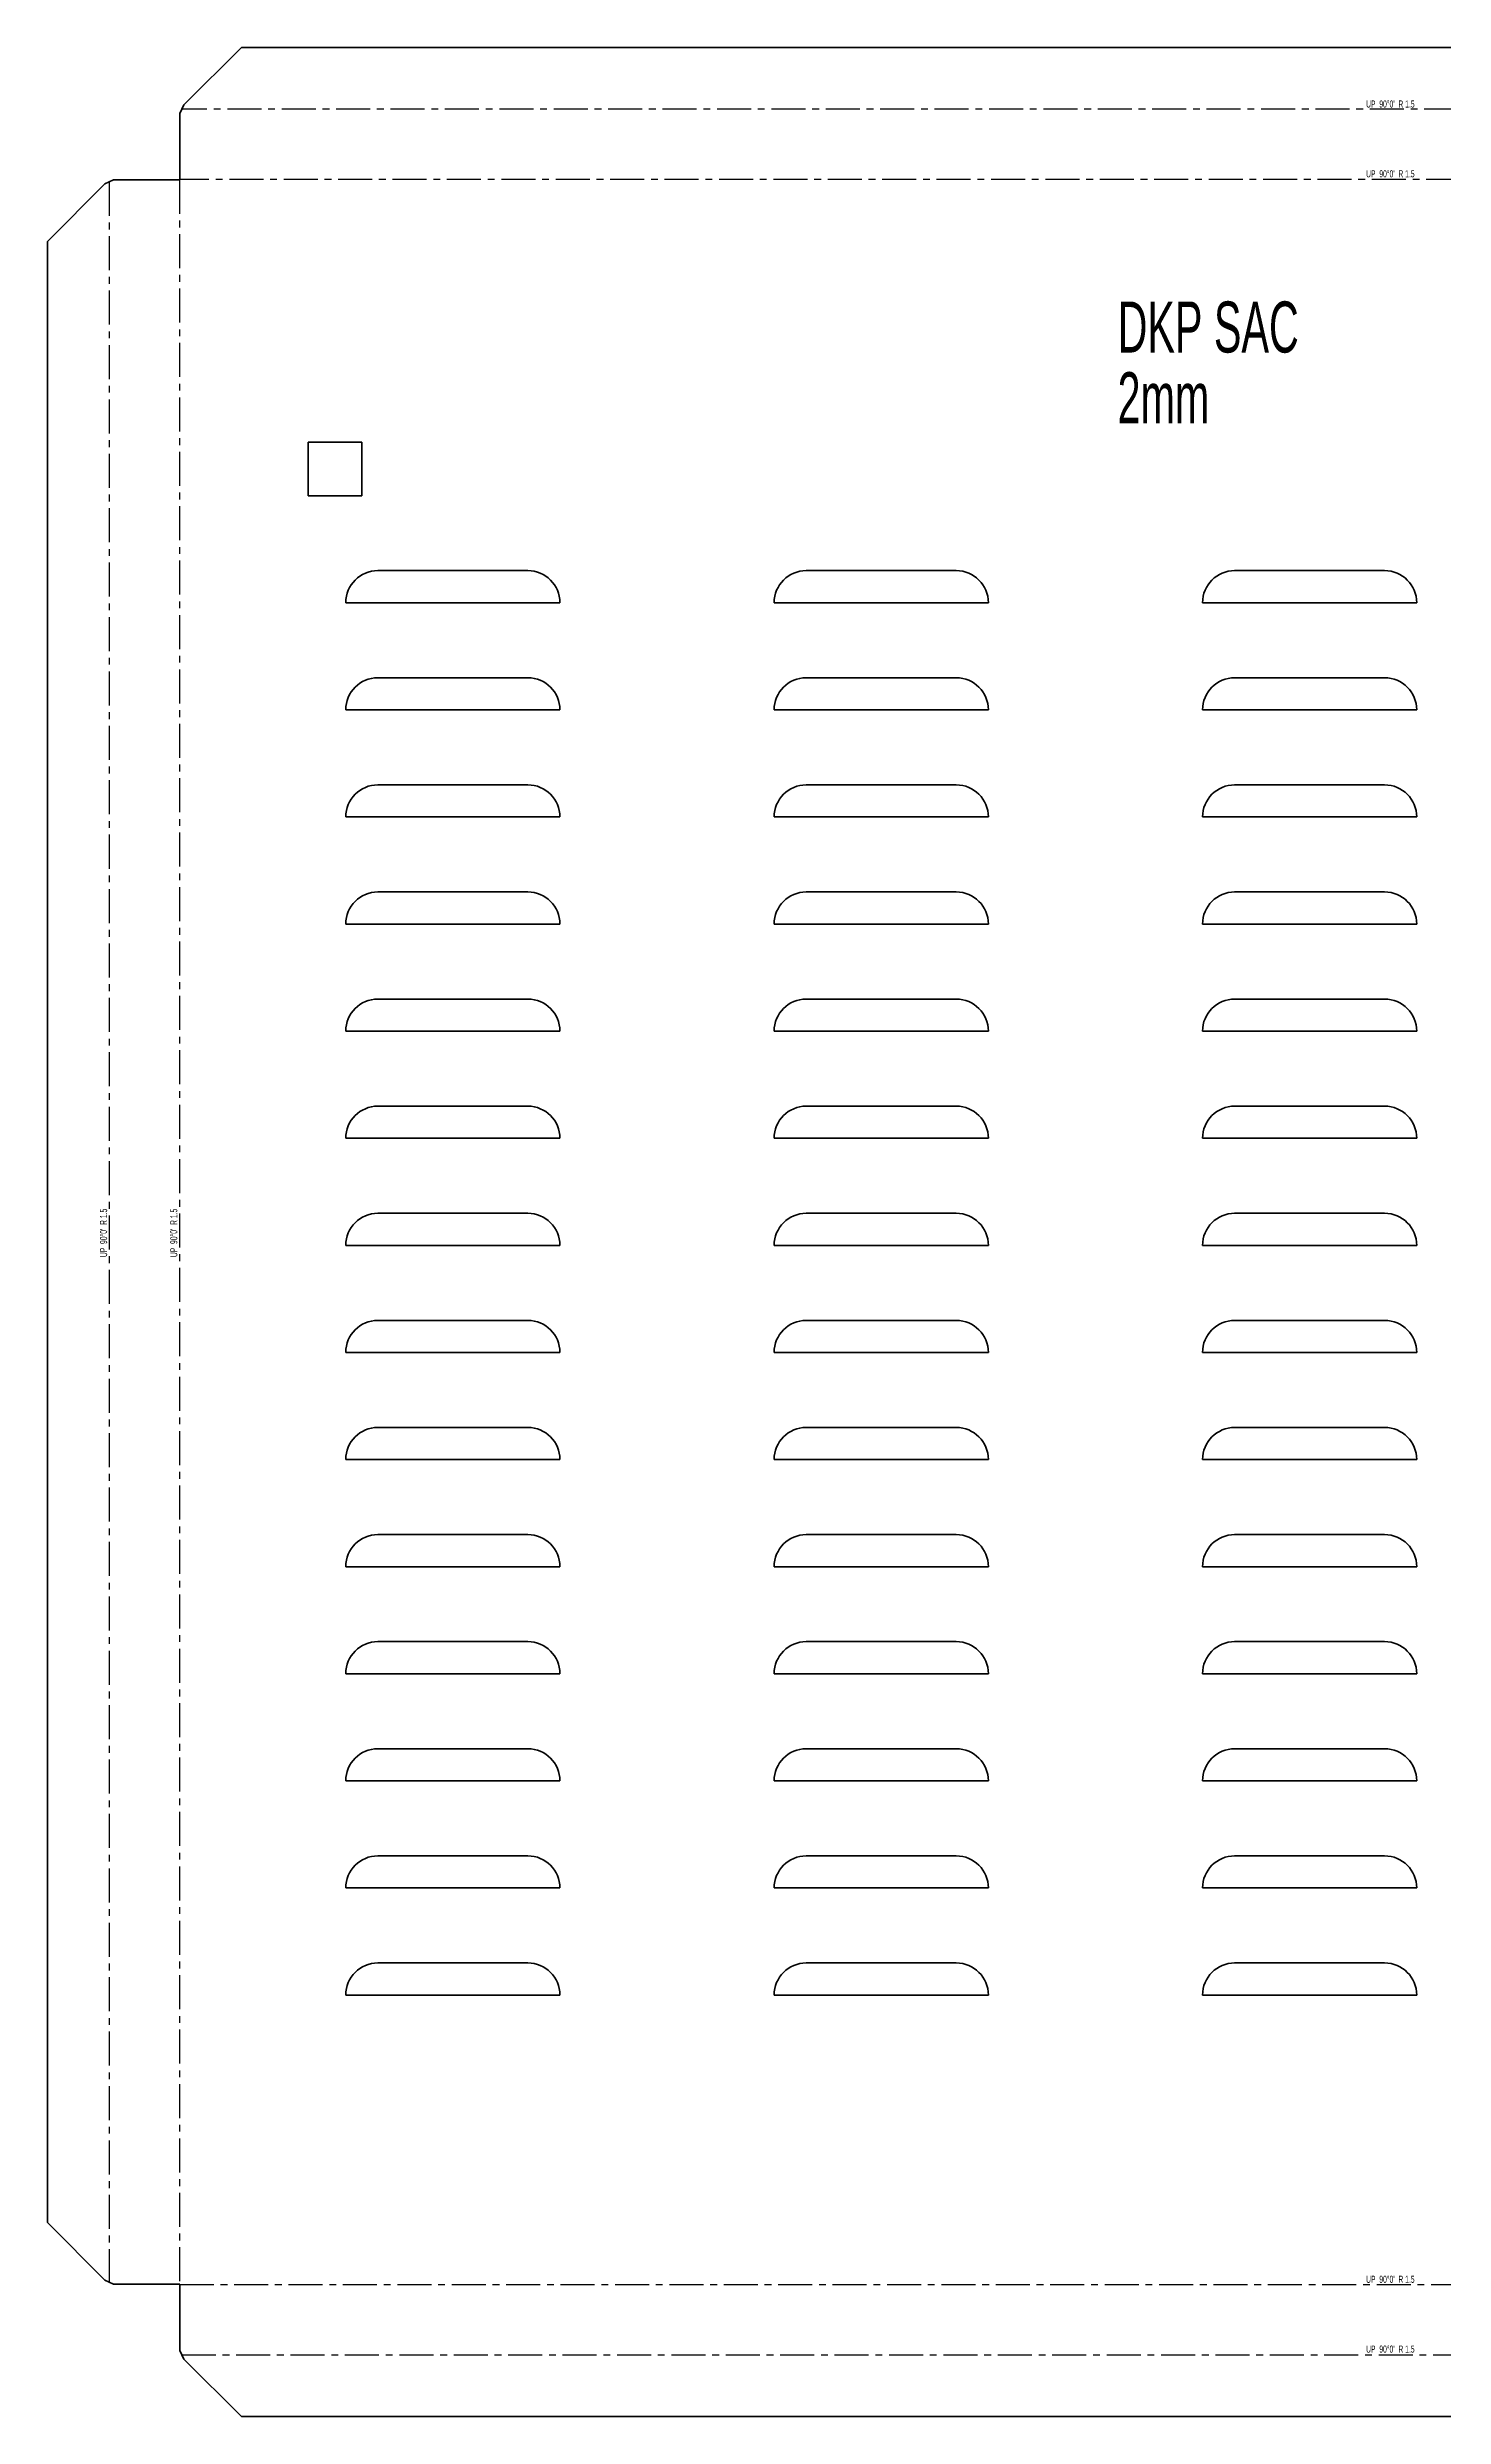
# Model space of a CAD drawing. Header units: millimetres. Extents: x -1063 to -59, y -348 to 537.
# Drawn here: x -1063 to -542, y -348 to 537 of the extents above; entities that cross this region are included whole.
import ezdxf

# ---------------------------------------------------------------- set-up
doc = ezdxf.new("R2010")
doc.units = ezdxf.units.MM
doc.linetypes.add('CENTERX2', pattern=[20.32, 12.7, -2.54, 2.54, -2.54])
doc.styles.add('SLDTEXTSTYLE0', font='TXT', dxfattribs={"width": 0.572187})
doc.styles.add('SLDTEXTSTYLE1', font='TXT', dxfattribs={"width": 0.605})

# ---------------------------------------------------------------- blocks, each defined once
blk = doc.blocks.new('SW_NOTE_0')
at = {"color": 0, "linetype": 'Continuous', "lineweight": 0, "char_height": 19.05, "attachment_point": 1, "style": 'SLDTEXTSTYLE1'}
for s, insert in [('DKP SAC', (0, 24.56)), ('2mm', (0, -1.84))]:
    blk.add_mtext(s, dxfattribs=dict(at, insert=insert))

msp = doc.modelspace()

# ---------------------------------------------------------------- linework, layer by layer
at = {"color": 7, "linetype": 'Continuous', "lineweight": 35}
for p, q in [((-990.57, 537.25), (-1012.07, 515.75)), ((-990.57, 537.25), (-131.59, 537.25)), ((-1013.57, 512.53), (-1012.07, 515.75)), ((-1013.57, 487.8), (-1013.57, 512.53)), ((-1041.51, 486.3), (-1038.3, 487.8)), ((-1013.57, 487.8), (-1038.3, 487.8)), ((-1041.51, 486.3), (-1063.01, 464.8)), ((-1063.01, -275.18), (-1063.01, 464.8)), ((-965.58, 389.81), (-965.58, 369.81)), ((-945.58, 389.81), (-965.58, 389.81)), ((-945.58, 369.81), (-945.58, 389.81)), ((-965.58, 369.81), (-945.58, 369.81)), ((-883.58, 341.81), (-939.58, 341.81)), ((-723.58, 341.81), (-779.58, 341.81)), ((-563.58, 341.81), (-619.58, 341.81)), ((-951.58, 329.81), (-871.58, 329.81)), ((-791.58, 329.81), (-711.58, 329.81)), ((-631.58, 329.81), (-551.58, 329.81)), ((-883.58, 301.81), (-939.58, 301.81)), ((-723.58, 301.81), (-779.58, 301.81)), ((-563.58, 301.81), (-619.58, 301.81)), ((-951.58, 289.81), (-871.58, 289.81)), ((-791.58, 289.81), (-711.58, 289.81)), ((-631.58, 289.81), (-551.58, 289.81)), ((-883.58, 261.81), (-939.58, 261.81)), ((-723.58, 261.81), (-779.58, 261.81)), ((-563.58, 261.81), (-619.58, 261.81)), ((-951.58, 249.81), (-871.58, 249.81)), ((-791.58, 249.81), (-711.58, 249.81)), ((-631.58, 249.81), (-551.58, 249.81)), ((-883.58, 221.81), (-939.58, 221.81)), ((-723.58, 221.81), (-779.58, 221.81)), ((-563.58, 221.81), (-619.58, 221.81)), ((-951.58, 209.81), (-871.58, 209.81)), ((-791.58, 209.81), (-711.58, 209.81)), ((-631.58, 209.81), (-551.58, 209.81)), ((-883.58, 181.81), (-939.58, 181.81)), ((-723.58, 181.81), (-779.58, 181.81)), ((-563.58, 181.81), (-619.58, 181.81)), ((-951.58, 169.81), (-871.58, 169.81)), ((-791.58, 169.81), (-711.58, 169.81)), ((-631.58, 169.81), (-551.58, 169.81)), ((-883.58, 141.81), (-939.58, 141.81)), ((-723.58, 141.81), (-779.58, 141.81)), ((-563.58, 141.81), (-619.58, 141.81)), ((-951.58, 129.81), (-871.58, 129.81)), ((-791.58, 129.81), (-711.58, 129.81)), ((-631.58, 129.81), (-551.58, 129.81)), ((-883.58, 101.81), (-939.58, 101.81)), ((-723.58, 101.81), (-779.58, 101.81)), ((-563.58, 101.81), (-619.58, 101.81)), ((-951.58, 89.81), (-871.58, 89.81)), ((-791.58, 89.81), (-711.58, 89.81)), ((-631.58, 89.81), (-551.58, 89.81)), ((-883.58, 61.81), (-939.58, 61.81)), ((-723.58, 61.81), (-779.58, 61.81)), ((-563.58, 61.81), (-619.58, 61.81)), ((-951.58, 49.81), (-871.58, 49.81)), ((-791.58, 49.81), (-711.58, 49.81)), ((-631.58, 49.81), (-551.58, 49.81)), ((-883.58, 21.81), (-939.58, 21.81)), ((-723.58, 21.81), (-779.58, 21.81)), ((-563.58, 21.81), (-619.58, 21.81)), ((-951.58, 9.81), (-871.58, 9.81)), ((-791.58, 9.81), (-711.58, 9.81)), ((-631.58, 9.81), (-551.58, 9.81)), ((-883.58, -18.19), (-939.58, -18.19)), ((-723.58, -18.19), (-779.58, -18.19)), ((-563.58, -18.19), (-619.58, -18.19)), ((-951.58, -30.19), (-871.58, -30.19)), ((-791.58, -30.19), (-711.58, -30.19)), ((-631.58, -30.19), (-551.58, -30.19)), ((-883.58, -58.19), (-939.58, -58.19)), ((-723.58, -58.19), (-779.58, -58.19)), ((-563.58, -58.19), (-619.58, -58.19)), ((-951.58, -70.19), (-871.58, -70.19)), ((-791.58, -70.19), (-711.58, -70.19)), ((-631.58, -70.19), (-551.58, -70.19)), ((-883.58, -98.19), (-939.58, -98.19)), ((-723.58, -98.19), (-779.58, -98.19)), ((-563.58, -98.19), (-619.58, -98.19)), ((-951.58, -110.19), (-871.58, -110.19)), ((-791.58, -110.19), (-711.58, -110.19)), ((-631.58, -110.19), (-551.58, -110.19)), ((-883.58, -138.19), (-939.58, -138.19)), ((-723.58, -138.19), (-779.58, -138.19)), ((-563.58, -138.19), (-619.58, -138.19)), ((-951.58, -150.19), (-871.58, -150.19)), ((-791.58, -150.19), (-711.58, -150.19)), ((-631.58, -150.19), (-551.58, -150.19)), ((-883.58, -178.19), (-939.58, -178.19)), ((-723.58, -178.19), (-779.58, -178.19)), ((-563.58, -178.19), (-619.58, -178.19)), ((-951.58, -190.19), (-871.58, -190.19)), ((-791.58, -190.19), (-711.58, -190.19)), ((-631.58, -190.19), (-551.58, -190.19)), ((-1063.01, -275.18), (-1041.51, -296.68)), ((-1038.3, -298.18), (-1041.51, -296.68)), ((-1013.57, -298.18), (-1038.3, -298.18)), ((-1013.57, -298.18), (-1013.57, -322.91)), ((-1012.07, -326.12), (-1013.57, -322.91)), ((-1012.07, -326.12), (-990.57, -347.62)), ((-131.59, -347.62), (-990.57, -347.62))]:
    msp.add_line(p, q, dxfattribs=at)
at = {"color": 7, "linetype": 'CENTERX2'}
for p, q in [((-109.34, 514.14), (-1012.82, 514.14)), ((-1039.9, 487.05), (-1039.9, -297.43)), ((-1013.69, 487.8), (-1013.69, -298.18)), ((-108.59, 487.92), (-1013.57, 487.92)), ((-1013.57, -298.3), (-108.59, -298.3)), ((-1012.82, -324.51), (-109.34, -324.51))]:
    msp.add_line(p, q, dxfattribs=at)
at = {"color": 7, "linetype": 'Continuous', "lineweight": 35}
for centre, start, end in [((-939.58, 329.81), 90, 180), ((-883.58, 329.81), 0, 90), ((-779.58, 329.81), 90, 180), ((-723.58, 329.81), 0, 90), ((-619.58, 329.81), 90, 180), ((-563.58, 329.81), 0, 90), ((-939.58, 289.81), 90, 180), ((-883.58, 289.81), 0, 90), ((-779.58, 289.81), 90, 180), ((-723.58, 289.81), 0, 90), ((-619.58, 289.81), 90, 180), ((-563.58, 289.81), 0, 90), ((-939.58, 249.81), 90, 180), ((-883.58, 249.81), 0, 90), ((-779.58, 249.81), 90, 180), ((-723.58, 249.81), 0, 90), ((-619.58, 249.81), 90, 180), ((-563.58, 249.81), 0, 90), ((-939.58, 209.81), 90, 180), ((-883.58, 209.81), 0, 90), ((-779.58, 209.81), 90, 180), ((-723.58, 209.81), 0, 90), ((-619.58, 209.81), 90, 180), ((-563.58, 209.81), 0, 90), ((-939.58, 169.81), 90, 180), ((-883.58, 169.81), 0, 90), ((-779.58, 169.81), 90, 180), ((-723.58, 169.81), 0, 90), ((-619.58, 169.81), 90, 180), ((-563.58, 169.81), 0, 90), ((-939.58, 129.81), 90, 180), ((-883.58, 129.81), 0, 90), ((-779.58, 129.81), 90, 180), ((-723.58, 129.81), 0, 90), ((-619.58, 129.81), 90, 180), ((-563.58, 129.81), 0, 90), ((-939.58, 89.81), 90, 180), ((-883.58, 89.81), 0, 90), ((-779.58, 89.81), 90, 180), ((-723.58, 89.81), 0, 90), ((-619.58, 89.81), 90, 180), ((-563.58, 89.81), 0, 90), ((-939.58, 49.81), 90, 180), ((-883.58, 49.81), 0, 90), ((-779.58, 49.81), 90, 180), ((-723.58, 49.81), 0, 90), ((-619.58, 49.81), 90, 180), ((-563.58, 49.81), 0, 90), ((-939.58, 9.81), 90, 180), ((-883.58, 9.81), 0, 90), ((-779.58, 9.81), 90, 180), ((-723.58, 9.81), 0, 90), ((-619.58, 9.81), 90, 180), ((-563.58, 9.81), 0, 90), ((-939.58, -30.19), 90, 180), ((-883.58, -30.19), 0, 90), ((-779.58, -30.19), 90, 180), ((-723.58, -30.19), 0, 90), ((-619.58, -30.19), 90, 180), ((-563.58, -30.19), 0, 90), ((-939.58, -70.19), 90, 180), ((-883.58, -70.19), 0, 90), ((-779.58, -70.19), 90, 180), ((-723.58, -70.19), 0, 90), ((-619.58, -70.19), 90, 180), ((-563.58, -70.19), 0, 90), ((-939.58, -110.19), 90, 180), ((-883.58, -110.19), 0, 90), ((-779.58, -110.19), 90, 180), ((-723.58, -110.19), 0, 90), ((-619.58, -110.19), 90, 180), ((-563.58, -110.19), 0, 90), ((-939.58, -150.19), 90, 180), ((-883.58, -150.19), 0, 90), ((-779.58, -150.19), 90, 180), ((-723.58, -150.19), 0, 90), ((-619.58, -150.19), 90, 180), ((-563.58, -150.19), 0, 90), ((-939.58, -190.19), 90, 180), ((-883.58, -190.19), 0, 90), ((-779.58, -190.19), 90, 180), ((-723.58, -190.19), 0, 90), ((-619.58, -190.19), 90, 180), ((-563.58, -190.19), 0, 90)]:
    msp.add_arc(centre, 12, start, end, dxfattribs=at)

# ---------------------------------------------------------------- block references
at = {"color": 7, "linetype": 'Continuous', "lineweight": 0}
msp.add_blockref('SW_NOTE_0', (-663.3, 417.77), dxfattribs=at)

# ---------------------------------------------------------------- texts
at = {"color": 7, "linetype": 'Continuous', "lineweight": 0, "char_height": 2.6458, "attachment_point": 2, "style": 'SLDTEXTSTYLE0'}
for insert in [(-561.44, 517.42), (-561.44, 491.36), (-561.44, -295.01), (-561.44, -321.07)]:
    msp.add_mtext("UP  90°0'  R 1.5", dxfattribs=dict(at, insert=insert))
at = {"color": 7, "linetype": 'Continuous', "lineweight": 0, "char_height": 2.6458, "attachment_point": 2, "rotation": 90, "style": 'SLDTEXTSTYLE0'}
for insert in [(-1043.35, 94.45), (-1017.13, 94.45)]:
    msp.add_mtext("UP  90°0'  R 1.5", dxfattribs=dict(at, insert=insert))

doc.saveas('drawing.dxf')
